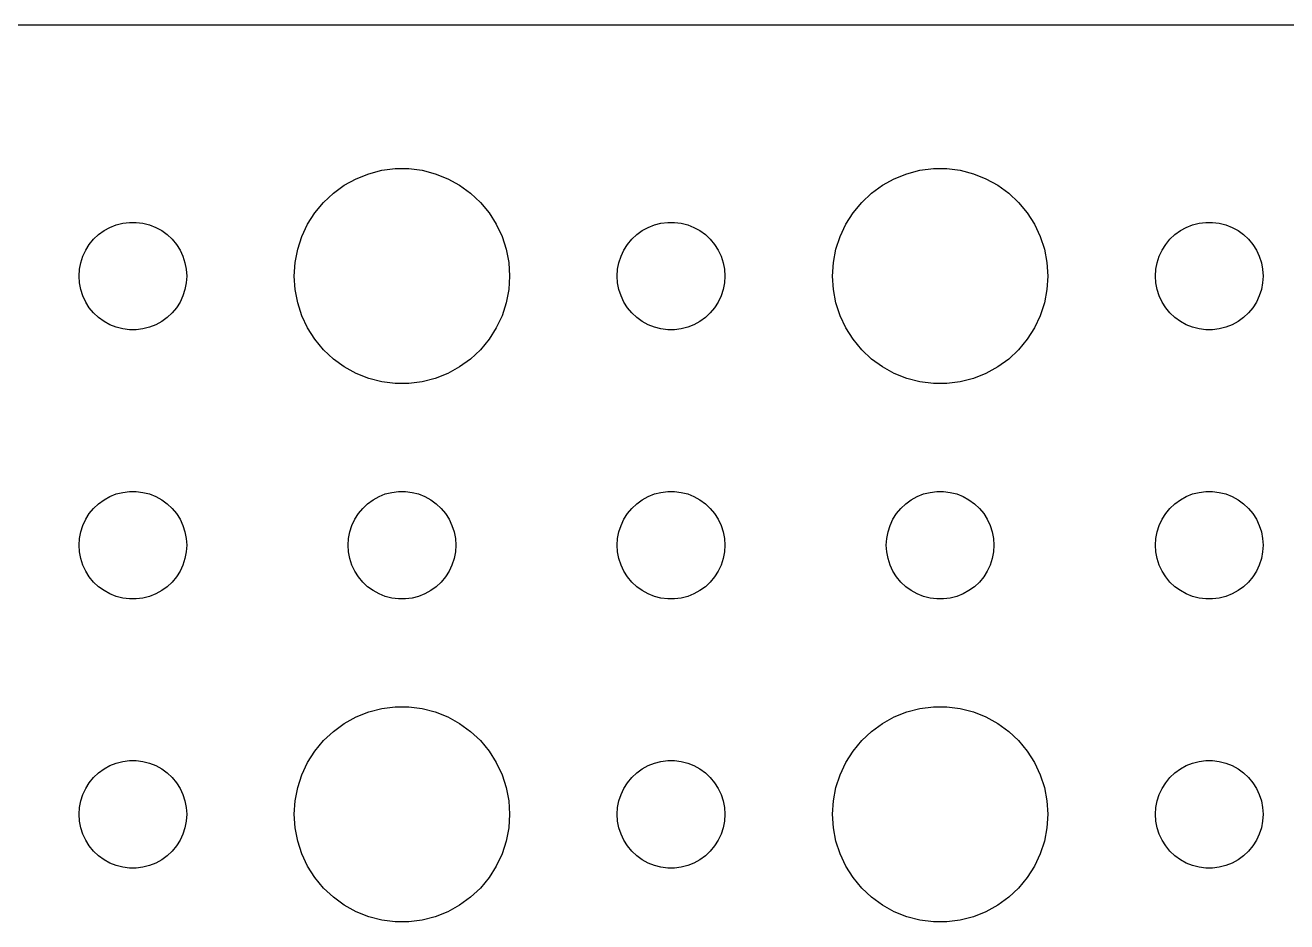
# Model space of a CAD drawing. Header units: metres. Extents: x -134 to 134, y 176 to 394.
# Drawn here: x -3 to 32.16, y 369.01 to 393.99 of the extents above; entities that cross this region are included whole.
import ezdxf

# ---------------------------------------------------------------- set-up
doc = ezdxf.new("R2010")
doc.units = ezdxf.units.M

msp = doc.modelspace()

# ---------------------------------------------------------------- linework, layer by layer
for p, q in [((129.814, 393.99), (-129.814, 393.99)), ((6.57294, 389.853), (6.93785, 389.947)), ((6.93785, 389.947), (7.31161, 389.994)), ((7.31161, 389.994), (7.68837, 389.994)), ((7.68837, 389.994), (8.06213, 389.947)), ((8.06213, 389.947), (8.42705, 389.853)), ((21.5729, 389.853), (21.9379, 389.947)), ((21.9379, 389.947), (22.3116, 389.994)), ((22.3116, 389.994), (22.6884, 389.994)), ((22.6884, 389.994), (23.0621, 389.947)), ((23.0621, 389.947), (23.427, 389.853)), ((5.89252, 389.533), (6.22266, 389.714)), ((6.22266, 389.714), (6.57294, 389.853)), ((8.42705, 389.853), (8.77733, 389.714)), ((8.77733, 389.714), (9.10747, 389.533)), ((20.8925, 389.533), (21.2227, 389.714)), ((21.2227, 389.714), (21.5729, 389.853)), ((23.427, 389.853), (23.7773, 389.714)), ((23.7773, 389.714), (24.1075, 389.533)), ((5.31308, 389.054), (5.58772, 389.312)), ((5.58772, 389.312), (5.89252, 389.533)), ((9.10747, 389.533), (9.41226, 389.312)), ((9.41226, 389.312), (9.6869, 389.054)), ((20.3131, 389.054), (20.5877, 389.312)), ((20.5877, 389.312), (20.8925, 389.533)), ((24.1075, 389.533), (24.4123, 389.312)), ((24.4123, 389.312), (24.6869, 389.054)), ((5.07294, 388.763), (5.31308, 389.054)), ((9.6869, 389.054), (9.92705, 388.763)), ((20.0729, 388.763), (20.3131, 389.054)), ((24.6869, 389.054), (24.927, 388.763)), ((4.87108, 388.445), (5.07294, 388.763)), ((9.92705, 388.763), (10.1289, 388.445)), ((19.8711, 388.445), (20.0729, 388.763)), ((24.927, 388.763), (25.1289, 388.445)), ((-0.95613, 388.156), (-0.80373, 388.266)), ((-0.80373, 388.266), (-0.63866, 388.357)), ((-0.63866, 388.357), (-0.46352, 388.427)), ((-0.46352, 388.427), (-0.28107, 388.473)), ((-0.28107, 388.473), (-0.09418, 388.497)), ((-0.09418, 388.497), (0.09418, 388.497)), ((0.09418, 388.497), (0.28107, 388.473)), ((0.28107, 388.473), (0.46352, 388.427)), ((0.46352, 388.427), (0.63866, 388.357)), ((0.63866, 388.357), (0.80373, 388.266)), ((0.80373, 388.266), (0.95613, 388.156)), ((4.71066, 388.104), (4.87108, 388.445)), ((10.1289, 388.445), (10.2893, 388.104)), ((14.0439, 388.156), (14.1963, 388.266)), ((14.1963, 388.266), (14.3613, 388.357)), ((14.3613, 388.357), (14.5365, 388.427)), ((14.5365, 388.427), (14.7189, 388.473)), ((14.7189, 388.473), (14.9058, 388.497)), ((14.9058, 388.497), (15.0942, 388.497)), ((15.0942, 388.497), (15.2811, 388.473)), ((15.2811, 388.473), (15.4635, 388.427)), ((15.4635, 388.427), (15.6387, 388.357)), ((15.6387, 388.357), (15.8037, 388.266)), ((15.8037, 388.266), (15.9561, 388.156)), ((19.7107, 388.104), (19.8711, 388.445)), ((25.1289, 388.445), (25.2893, 388.104)), ((29.0439, 388.156), (29.1963, 388.266)), ((29.1963, 388.266), (29.3613, 388.357)), ((29.3613, 388.357), (29.5365, 388.427)), ((29.5365, 388.427), (29.7189, 388.473)), ((29.7189, 388.473), (29.9058, 388.497)), ((29.9058, 388.497), (30.0942, 388.497)), ((30.0942, 388.497), (30.2811, 388.473)), ((30.2811, 388.473), (30.4635, 388.427)), ((30.4635, 388.427), (30.6387, 388.357)), ((30.6387, 388.357), (30.8037, 388.266)), ((30.8037, 388.266), (30.9561, 388.156)), ((-1.31445, 387.723), (-1.21352, 387.882)), ((-1.21352, 387.882), (-1.09344, 388.027)), ((-1.09344, 388.027), (-0.95613, 388.156)), ((0.95613, 388.156), (1.09344, 388.027)), ((1.09344, 388.027), (1.21352, 387.882)), ((1.21352, 387.882), (1.31445, 387.723)), ((4.59424, 387.746), (4.71066, 388.104)), ((10.2893, 388.104), (10.4057, 387.746)), ((13.6855, 387.723), (13.7865, 387.882)), ((13.7865, 387.882), (13.9065, 388.027)), ((13.9065, 388.027), (14.0439, 388.156)), ((15.9561, 388.156), (16.0934, 388.027)), ((16.0934, 388.027), (16.2135, 387.882)), ((16.2135, 387.882), (16.3145, 387.723)), ((19.5942, 387.746), (19.7107, 388.104)), ((25.2893, 388.104), (25.4057, 387.746)), ((28.6855, 387.723), (28.7865, 387.882)), ((28.7865, 387.882), (28.9065, 388.027)), ((28.9065, 388.027), (29.0439, 388.156)), ((30.9561, 388.156), (31.0934, 388.027)), ((31.0934, 388.027), (31.2135, 387.882)), ((31.2135, 387.882), (31.3145, 387.723)), ((-1.45287, 387.373), (-1.39465, 387.552)), ((-1.39465, 387.552), (-1.31445, 387.723)), ((1.31445, 387.723), (1.39465, 387.552)), ((1.39465, 387.552), (1.45287, 387.373)), ((4.52365, 387.376), (4.59424, 387.746)), ((10.4057, 387.746), (10.4763, 387.376)), ((13.5471, 387.373), (13.6053, 387.552)), ((13.6053, 387.552), (13.6855, 387.723)), ((16.3145, 387.723), (16.3947, 387.552)), ((16.3947, 387.552), (16.4529, 387.373)), ((19.5237, 387.376), (19.5942, 387.746)), ((25.4057, 387.746), (25.4763, 387.376)), ((28.5471, 387.373), (28.6053, 387.552)), ((28.6053, 387.552), (28.6855, 387.723)), ((31.3145, 387.723), (31.3947, 387.552)), ((31.3947, 387.552), (31.4529, 387.373)), ((-1.5, 387), (-1.48816, 387.188)), ((-1.48816, 387.188), (-1.45287, 387.373)), ((1.45287, 387.373), (1.48816, 387.188)), ((1.48816, 387.188), (1.5, 387)), ((4.5, 387), (4.52365, 387.376)), ((10.4763, 387.376), (10.5, 387)), ((13.5, 387), (13.5118, 387.188)), ((13.5118, 387.188), (13.5471, 387.373)), ((16.4529, 387.373), (16.4882, 387.188)), ((16.4882, 387.188), (16.5, 387)), ((19.5, 387), (19.5237, 387.376)), ((25.4763, 387.376), (25.5, 387)), ((28.5, 387), (28.5118, 387.188)), ((28.5118, 387.188), (28.5471, 387.373)), ((31.4529, 387.373), (31.4882, 387.188)), ((31.4882, 387.188), (31.5, 387)), ((-1.48816, 386.812), (-1.5, 387)), ((-1.45287, 386.627), (-1.48816, 386.812)), ((1.48816, 386.812), (1.45287, 386.627)), ((1.5, 387), (1.48816, 386.812)), ((4.52365, 386.624), (4.5, 387)), ((10.5, 387), (10.4763, 386.624)), ((13.5118, 386.812), (13.5, 387)), ((13.5471, 386.627), (13.5118, 386.812)), ((16.4882, 386.812), (16.4529, 386.627)), ((16.5, 387), (16.4882, 386.812)), ((19.5237, 386.624), (19.5, 387)), ((25.5, 387), (25.4763, 386.624)), ((28.5118, 386.812), (28.5, 387)), ((28.5471, 386.627), (28.5118, 386.812)), ((31.4882, 386.812), (31.4529, 386.627)), ((31.5, 387), (31.4882, 386.812)), ((-1.39465, 386.448), (-1.45287, 386.627)), ((-1.31445, 386.277), (-1.39465, 386.448)), ((1.39465, 386.448), (1.31445, 386.277)), ((1.45287, 386.627), (1.39465, 386.448)), ((4.59424, 386.254), (4.52365, 386.624)), ((10.4763, 386.624), (10.4057, 386.254)), ((13.6053, 386.448), (13.5471, 386.627)), ((13.6855, 386.277), (13.6053, 386.448)), ((16.3947, 386.448), (16.3145, 386.277)), ((16.4529, 386.627), (16.3947, 386.448)), ((19.5942, 386.254), (19.5237, 386.624)), ((25.4763, 386.624), (25.4057, 386.254)), ((28.6053, 386.448), (28.5471, 386.627)), ((28.6855, 386.277), (28.6053, 386.448)), ((31.3947, 386.448), (31.3145, 386.277)), ((31.4529, 386.627), (31.3947, 386.448)), ((-1.21352, 386.118), (-1.31445, 386.277)), ((-1.09344, 385.973), (-1.21352, 386.118)), ((1.21352, 386.118), (1.09344, 385.973)), ((1.31445, 386.277), (1.21352, 386.118)), ((4.71066, 385.896), (4.59424, 386.254)), ((10.4057, 386.254), (10.2893, 385.896)), ((13.7865, 386.118), (13.6855, 386.277)), ((13.9065, 385.973), (13.7865, 386.118)), ((16.2135, 386.118), (16.0934, 385.973)), ((16.3145, 386.277), (16.2135, 386.118)), ((19.7107, 385.896), (19.5942, 386.254)), ((25.4057, 386.254), (25.2893, 385.896)), ((28.7865, 386.118), (28.6855, 386.277)), ((28.9065, 385.973), (28.7865, 386.118)), ((31.2135, 386.118), (31.0934, 385.973)), ((31.3145, 386.277), (31.2135, 386.118)), ((-0.95613, 385.844), (-1.09344, 385.973)), ((-0.80373, 385.734), (-0.95613, 385.844)), ((-0.63866, 385.643), (-0.80373, 385.734)), ((0.80373, 385.734), (0.63866, 385.643)), ((0.95613, 385.844), (0.80373, 385.734)), ((1.09344, 385.973), (0.95613, 385.844)), ((4.87108, 385.555), (4.71066, 385.896)), ((10.2893, 385.896), (10.1289, 385.555)), ((14.0439, 385.844), (13.9065, 385.973)), ((14.1963, 385.734), (14.0439, 385.844)), ((14.3613, 385.643), (14.1963, 385.734)), ((15.8037, 385.734), (15.6387, 385.643)), ((15.9561, 385.844), (15.8037, 385.734)), ((16.0934, 385.973), (15.9561, 385.844)), ((19.8711, 385.555), (19.7107, 385.896)), ((25.2893, 385.896), (25.1289, 385.555)), ((29.0439, 385.844), (28.9065, 385.973)), ((29.1963, 385.734), (29.0439, 385.844)), ((29.3613, 385.643), (29.1963, 385.734)), ((30.8037, 385.734), (30.6387, 385.643)), ((30.9561, 385.844), (30.8037, 385.734)), ((31.0934, 385.973), (30.9561, 385.844)), ((-0.46352, 385.573), (-0.63866, 385.643)), ((-0.28107, 385.527), (-0.46352, 385.573)), ((-0.09418, 385.503), (-0.28107, 385.527)), ((0.09418, 385.503), (-0.09418, 385.503)), ((0.28107, 385.527), (0.09418, 385.503)), ((0.46352, 385.573), (0.28107, 385.527)), ((0.63866, 385.643), (0.46352, 385.573)), ((5.07294, 385.237), (4.87108, 385.555)), ((10.1289, 385.555), (9.92705, 385.237)), ((14.5365, 385.573), (14.3613, 385.643)), ((14.7189, 385.527), (14.5365, 385.573)), ((14.9058, 385.503), (14.7189, 385.527)), ((15.0942, 385.503), (14.9058, 385.503)), ((15.2811, 385.527), (15.0942, 385.503)), ((15.4635, 385.573), (15.2811, 385.527)), ((15.6387, 385.643), (15.4635, 385.573)), ((20.0729, 385.237), (19.8711, 385.555)), ((25.1289, 385.555), (24.927, 385.237)), ((29.5365, 385.573), (29.3613, 385.643)), ((29.7189, 385.527), (29.5365, 385.573)), ((29.9058, 385.503), (29.7189, 385.527)), ((30.0942, 385.503), (29.9058, 385.503)), ((30.2811, 385.527), (30.0942, 385.503)), ((30.4635, 385.573), (30.2811, 385.527)), ((30.6387, 385.643), (30.4635, 385.573)), ((5.31308, 384.946), (5.07294, 385.237)), ((9.92705, 385.237), (9.6869, 384.946)), ((20.3131, 384.946), (20.0729, 385.237)), ((24.927, 385.237), (24.6869, 384.946)), ((5.58772, 384.688), (5.31308, 384.946)), ((5.89252, 384.467), (5.58772, 384.688)), ((9.41226, 384.688), (9.10747, 384.467)), ((9.6869, 384.946), (9.41226, 384.688)), ((20.5877, 384.688), (20.3131, 384.946)), ((20.8925, 384.467), (20.5877, 384.688)), ((24.4123, 384.688), (24.1075, 384.467)), ((24.6869, 384.946), (24.4123, 384.688)), ((6.22266, 384.286), (5.89252, 384.467)), ((9.10747, 384.467), (8.77733, 384.286)), ((21.2227, 384.286), (20.8925, 384.467)), ((24.1075, 384.467), (23.7773, 384.286)), ((6.57294, 384.147), (6.22266, 384.286)), ((6.93785, 384.053), (6.57294, 384.147)), ((7.31161, 384.006), (6.93785, 384.053)), ((7.68837, 384.006), (7.31161, 384.006)), ((8.06213, 384.053), (7.68837, 384.006)), ((8.42705, 384.147), (8.06213, 384.053)), ((8.77733, 384.286), (8.42705, 384.147)), ((21.5729, 384.147), (21.2227, 384.286)), ((21.9379, 384.053), (21.5729, 384.147)), ((22.3116, 384.006), (21.9379, 384.053)), ((22.6884, 384.006), (22.3116, 384.006)), ((23.0621, 384.053), (22.6884, 384.006)), ((23.427, 384.147), (23.0621, 384.053)), ((23.7773, 384.286), (23.427, 384.147)), ((-0.80373, 380.766), (-0.63866, 380.857)), ((-0.63866, 380.857), (-0.46352, 380.927)), ((-0.46352, 380.927), (-0.28107, 380.973)), ((-0.28107, 380.973), (-0.09418, 380.997)), ((-0.09418, 380.997), (0.09418, 380.997)), ((0.09418, 380.997), (0.28107, 380.973)), ((0.28107, 380.973), (0.46352, 380.927)), ((0.46352, 380.927), (0.63866, 380.857)), ((0.63866, 380.857), (0.80373, 380.766)), ((6.69626, 380.766), (6.86133, 380.857)), ((6.86133, 380.857), (7.03647, 380.927)), ((7.03647, 380.927), (7.21892, 380.973)), ((7.21892, 380.973), (7.40581, 380.997)), ((7.40581, 380.997), (7.59418, 380.997)), ((7.59418, 380.997), (7.78107, 380.973)), ((7.78107, 380.973), (7.96352, 380.927)), ((7.96352, 380.927), (8.13866, 380.857)), ((8.13866, 380.857), (8.30373, 380.766)), ((14.1963, 380.766), (14.3613, 380.857)), ((14.3613, 380.857), (14.5365, 380.927)), ((14.5365, 380.927), (14.7189, 380.973)), ((14.7189, 380.973), (14.9058, 380.997)), ((14.9058, 380.997), (15.0942, 380.997)), ((15.0942, 380.997), (15.2811, 380.973)), ((15.2811, 380.973), (15.4635, 380.927)), ((15.4635, 380.927), (15.6387, 380.857)), ((15.6387, 380.857), (15.8037, 380.766)), ((21.6963, 380.766), (21.8613, 380.857)), ((21.8613, 380.857), (22.0365, 380.927)), ((22.0365, 380.927), (22.2189, 380.973)), ((22.2189, 380.973), (22.4058, 380.997)), ((22.4058, 380.997), (22.5942, 380.997)), ((22.5942, 380.997), (22.7811, 380.973)), ((22.7811, 380.973), (22.9635, 380.927)), ((22.9635, 380.927), (23.1387, 380.857)), ((23.1387, 380.857), (23.3037, 380.766)), ((29.1963, 380.766), (29.3613, 380.857)), ((29.3613, 380.857), (29.5365, 380.927)), ((29.5365, 380.927), (29.7189, 380.973)), ((29.7189, 380.973), (29.9058, 380.997)), ((29.9058, 380.997), (30.0942, 380.997)), ((30.0942, 380.997), (30.2811, 380.973)), ((30.2811, 380.973), (30.4635, 380.927)), ((30.4635, 380.927), (30.6387, 380.857)), ((30.6387, 380.857), (30.8037, 380.766)), ((-1.21352, 380.382), (-1.09344, 380.527)), ((-1.09344, 380.527), (-0.95613, 380.656)), ((-0.95613, 380.656), (-0.80373, 380.766)), ((0.80373, 380.766), (0.95613, 380.656)), ((0.95613, 380.656), (1.09344, 380.527)), ((1.09344, 380.527), (1.21352, 380.382)), ((6.28647, 380.382), (6.40654, 380.527)), ((6.40654, 380.527), (6.54385, 380.656)), ((6.54385, 380.656), (6.69626, 380.766)), ((8.30373, 380.766), (8.45613, 380.656)), ((8.45613, 380.656), (8.59344, 380.527)), ((8.59344, 380.527), (8.71352, 380.382)), ((13.7865, 380.382), (13.9065, 380.527)), ((13.9065, 380.527), (14.0439, 380.656)), ((14.0439, 380.656), (14.1963, 380.766)), ((15.8037, 380.766), (15.9561, 380.656)), ((15.9561, 380.656), (16.0934, 380.527)), ((16.0934, 380.527), (16.2135, 380.382)), ((21.2865, 380.382), (21.4065, 380.527)), ((21.4065, 380.527), (21.5439, 380.656)), ((21.5439, 380.656), (21.6963, 380.766)), ((23.3037, 380.766), (23.4561, 380.656)), ((23.4561, 380.656), (23.5934, 380.527)), ((23.5934, 380.527), (23.7135, 380.382)), ((28.7865, 380.382), (28.9065, 380.527)), ((28.9065, 380.527), (29.0439, 380.656)), ((29.0439, 380.656), (29.1963, 380.766)), ((30.8037, 380.766), (30.9561, 380.656)), ((30.9561, 380.656), (31.0934, 380.527)), ((31.0934, 380.527), (31.2135, 380.382)), ((-1.39465, 380.052), (-1.31445, 380.223)), ((-1.31445, 380.223), (-1.21352, 380.382)), ((1.21352, 380.382), (1.31445, 380.223)), ((1.31445, 380.223), (1.39465, 380.052)), ((6.10533, 380.052), (6.18553, 380.223)), ((6.18553, 380.223), (6.28647, 380.382)), ((8.71352, 380.382), (8.81445, 380.223)), ((8.81445, 380.223), (8.89465, 380.052)), ((13.6053, 380.052), (13.6855, 380.223)), ((13.6855, 380.223), (13.7865, 380.382)), ((16.2135, 380.382), (16.3145, 380.223)), ((16.3145, 380.223), (16.3947, 380.052)), ((21.1053, 380.052), (21.1855, 380.223)), ((21.1855, 380.223), (21.2865, 380.382)), ((23.7135, 380.382), (23.8145, 380.223)), ((23.8145, 380.223), (23.8947, 380.052)), ((28.6053, 380.052), (28.6855, 380.223)), ((28.6855, 380.223), (28.7865, 380.382)), ((31.2135, 380.382), (31.3145, 380.223)), ((31.3145, 380.223), (31.3947, 380.052)), ((-1.48816, 379.688), (-1.45287, 379.873)), ((-1.45287, 379.873), (-1.39465, 380.052)), ((1.39465, 380.052), (1.45287, 379.873)), ((1.45287, 379.873), (1.48816, 379.688)), ((6.01183, 379.688), (6.04712, 379.873)), ((6.04712, 379.873), (6.10533, 380.052)), ((8.89465, 380.052), (8.95287, 379.873)), ((8.95287, 379.873), (8.98816, 379.688)), ((13.5118, 379.688), (13.5471, 379.873)), ((13.5471, 379.873), (13.6053, 380.052)), ((16.3947, 380.052), (16.4529, 379.873)), ((16.4529, 379.873), (16.4882, 379.688)), ((21.0118, 379.688), (21.0471, 379.873)), ((21.0471, 379.873), (21.1053, 380.052)), ((23.8947, 380.052), (23.9529, 379.873)), ((23.9529, 379.873), (23.9882, 379.688)), ((28.5118, 379.688), (28.5471, 379.873)), ((28.5471, 379.873), (28.6053, 380.052)), ((31.3947, 380.052), (31.4529, 379.873)), ((31.4529, 379.873), (31.4882, 379.688)), ((-1.5, 379.5), (-1.48816, 379.688)), ((-1.48816, 379.312), (-1.5, 379.5)), ((1.48816, 379.688), (1.5, 379.5)), ((1.5, 379.5), (1.48816, 379.312)), ((6, 379.5), (6.01183, 379.688)), ((6.01183, 379.312), (6, 379.5)), ((8.98816, 379.688), (9, 379.5)), ((9, 379.5), (8.98816, 379.312)), ((13.5, 379.5), (13.5118, 379.688)), ((13.5118, 379.312), (13.5, 379.5)), ((16.4882, 379.688), (16.5, 379.5)), ((16.5, 379.5), (16.4882, 379.312)), ((21, 379.5), (21.0118, 379.688)), ((21.0118, 379.312), (21, 379.5)), ((23.9882, 379.688), (24, 379.5)), ((24, 379.5), (23.9882, 379.312)), ((28.5, 379.5), (28.5118, 379.688)), ((28.5118, 379.312), (28.5, 379.5)), ((31.4882, 379.688), (31.5, 379.5)), ((31.5, 379.5), (31.4882, 379.312)), ((-1.45287, 379.127), (-1.48816, 379.312)), ((-1.39465, 378.948), (-1.45287, 379.127)), ((1.45287, 379.127), (1.39465, 378.948)), ((1.48816, 379.312), (1.45287, 379.127)), ((6.04712, 379.127), (6.01183, 379.312)), ((6.10533, 378.948), (6.04712, 379.127)), ((8.95287, 379.127), (8.89465, 378.948)), ((8.98816, 379.312), (8.95287, 379.127)), ((13.5471, 379.127), (13.5118, 379.312)), ((13.6053, 378.948), (13.5471, 379.127)), ((16.4529, 379.127), (16.3947, 378.948)), ((16.4882, 379.312), (16.4529, 379.127)), ((21.0471, 379.127), (21.0118, 379.312)), ((21.1053, 378.948), (21.0471, 379.127)), ((23.9529, 379.127), (23.8947, 378.948)), ((23.9882, 379.312), (23.9529, 379.127)), ((28.5471, 379.127), (28.5118, 379.312)), ((28.6053, 378.948), (28.5471, 379.127)), ((31.4529, 379.127), (31.3947, 378.948)), ((31.4882, 379.312), (31.4529, 379.127)), ((-1.31445, 378.777), (-1.39465, 378.948)), ((-1.21352, 378.618), (-1.31445, 378.777)), ((1.31445, 378.777), (1.21352, 378.618)), ((1.39465, 378.948), (1.31445, 378.777)), ((6.18553, 378.777), (6.10533, 378.948)), ((6.28647, 378.618), (6.18553, 378.777)), ((8.81445, 378.777), (8.71352, 378.618)), ((8.89465, 378.948), (8.81445, 378.777)), ((13.6855, 378.777), (13.6053, 378.948)), ((13.7865, 378.618), (13.6855, 378.777)), ((16.3145, 378.777), (16.2135, 378.618)), ((16.3947, 378.948), (16.3145, 378.777)), ((21.1855, 378.777), (21.1053, 378.948)), ((21.2865, 378.618), (21.1855, 378.777)), ((23.8145, 378.777), (23.7135, 378.618)), ((23.8947, 378.948), (23.8145, 378.777)), ((28.6855, 378.777), (28.6053, 378.948)), ((28.7865, 378.618), (28.6855, 378.777)), ((31.3145, 378.777), (31.2135, 378.618)), ((31.3947, 378.948), (31.3145, 378.777)), ((-1.09344, 378.473), (-1.21352, 378.618)), ((-0.95613, 378.344), (-1.09344, 378.473)), ((-0.80373, 378.234), (-0.95613, 378.344)), ((0.95613, 378.344), (0.80373, 378.234)), ((1.09344, 378.473), (0.95613, 378.344)), ((1.21352, 378.618), (1.09344, 378.473)), ((6.40654, 378.473), (6.28647, 378.618)), ((6.54385, 378.344), (6.40654, 378.473)), ((6.69626, 378.234), (6.54385, 378.344)), ((8.45613, 378.344), (8.30373, 378.234)), ((8.59344, 378.473), (8.45613, 378.344)), ((8.71352, 378.618), (8.59344, 378.473)), ((13.9065, 378.473), (13.7865, 378.618)), ((14.0439, 378.344), (13.9065, 378.473)), ((14.1963, 378.234), (14.0439, 378.344)), ((15.9561, 378.344), (15.8037, 378.234)), ((16.0934, 378.473), (15.9561, 378.344)), ((16.2135, 378.618), (16.0934, 378.473)), ((21.4065, 378.473), (21.2865, 378.618)), ((21.5439, 378.344), (21.4065, 378.473)), ((21.6963, 378.234), (21.5439, 378.344)), ((23.4561, 378.344), (23.3037, 378.234)), ((23.5934, 378.473), (23.4561, 378.344)), ((23.7135, 378.618), (23.5934, 378.473)), ((28.9065, 378.473), (28.7865, 378.618)), ((29.0439, 378.344), (28.9065, 378.473)), ((29.1963, 378.234), (29.0439, 378.344)), ((30.9561, 378.344), (30.8037, 378.234)), ((31.0934, 378.473), (30.9561, 378.344)), ((31.2135, 378.618), (31.0934, 378.473)), ((-0.63866, 378.143), (-0.80373, 378.234)), ((-0.46352, 378.073), (-0.63866, 378.143)), ((-0.28107, 378.027), (-0.46352, 378.073)), ((-0.09418, 378.003), (-0.28107, 378.027)), ((0.09418, 378.003), (-0.09418, 378.003)), ((0.28107, 378.027), (0.09418, 378.003)), ((0.46352, 378.073), (0.28107, 378.027)), ((0.63866, 378.143), (0.46352, 378.073)), ((0.80373, 378.234), (0.63866, 378.143)), ((6.86133, 378.143), (6.69626, 378.234)), ((7.03647, 378.073), (6.86133, 378.143)), ((7.21892, 378.027), (7.03647, 378.073)), ((7.40581, 378.003), (7.21892, 378.027)), ((7.59418, 378.003), (7.40581, 378.003)), ((7.78107, 378.027), (7.59418, 378.003)), ((7.96352, 378.073), (7.78107, 378.027)), ((8.13866, 378.143), (7.96352, 378.073)), ((8.30373, 378.234), (8.13866, 378.143)), ((14.3613, 378.143), (14.1963, 378.234)), ((14.5365, 378.073), (14.3613, 378.143)), ((14.7189, 378.027), (14.5365, 378.073)), ((14.9058, 378.003), (14.7189, 378.027)), ((15.0942, 378.003), (14.9058, 378.003)), ((15.2811, 378.027), (15.0942, 378.003)), ((15.4635, 378.073), (15.2811, 378.027)), ((15.6387, 378.143), (15.4635, 378.073)), ((15.8037, 378.234), (15.6387, 378.143)), ((21.8613, 378.143), (21.6963, 378.234)), ((22.0365, 378.073), (21.8613, 378.143)), ((22.2189, 378.027), (22.0365, 378.073)), ((22.4058, 378.003), (22.2189, 378.027)), ((22.5942, 378.003), (22.4058, 378.003)), ((22.7811, 378.027), (22.5942, 378.003)), ((22.9635, 378.073), (22.7811, 378.027)), ((23.1387, 378.143), (22.9635, 378.073)), ((23.3037, 378.234), (23.1387, 378.143)), ((29.3613, 378.143), (29.1963, 378.234)), ((29.5365, 378.073), (29.3613, 378.143)), ((29.7189, 378.027), (29.5365, 378.073)), ((29.9058, 378.003), (29.7189, 378.027)), ((30.0942, 378.003), (29.9058, 378.003)), ((30.2811, 378.027), (30.0942, 378.003)), ((30.4635, 378.073), (30.2811, 378.027)), ((30.6387, 378.143), (30.4635, 378.073)), ((30.8037, 378.234), (30.6387, 378.143)), ((6.22266, 374.714), (6.57294, 374.853)), ((6.57294, 374.853), (6.93785, 374.947)), ((6.93785, 374.947), (7.31161, 374.994)), ((7.31161, 374.994), (7.68837, 374.994)), ((7.68837, 374.994), (8.06213, 374.947)), ((8.06213, 374.947), (8.42705, 374.853)), ((8.42705, 374.853), (8.77733, 374.714)), ((21.2227, 374.714), (21.5729, 374.853)), ((21.5729, 374.853), (21.9379, 374.947)), ((21.9379, 374.947), (22.3116, 374.994)), ((22.3116, 374.994), (22.6884, 374.994)), ((22.6884, 374.994), (23.0621, 374.947)), ((23.0621, 374.947), (23.427, 374.853)), ((23.427, 374.853), (23.7773, 374.714)), ((5.58772, 374.312), (5.89252, 374.533)), ((5.89252, 374.533), (6.22266, 374.714)), ((8.77733, 374.714), (9.10747, 374.533)), ((9.10747, 374.533), (9.41226, 374.312)), ((20.5877, 374.312), (20.8925, 374.533)), ((20.8925, 374.533), (21.2227, 374.714)), ((23.7773, 374.714), (24.1075, 374.533)), ((24.1075, 374.533), (24.4123, 374.312)), ((5.31308, 374.054), (5.58772, 374.312)), ((9.41226, 374.312), (9.6869, 374.054)), ((20.3131, 374.054), (20.5877, 374.312)), ((24.4123, 374.312), (24.6869, 374.054)), ((5.07294, 373.763), (5.31308, 374.054)), ((9.6869, 374.054), (9.92705, 373.763)), ((20.0729, 373.763), (20.3131, 374.054)), ((24.6869, 374.054), (24.927, 373.763)), ((-0.63866, 373.357), (-0.46352, 373.427)), ((-0.46352, 373.427), (-0.28107, 373.473)), ((-0.28107, 373.473), (-0.09418, 373.497)), ((-0.09418, 373.497), (0.09418, 373.497)), ((0.09418, 373.497), (0.28107, 373.473)), ((0.28107, 373.473), (0.46352, 373.427)), ((0.46352, 373.427), (0.63866, 373.357)), ((4.71066, 373.104), (4.87108, 373.445)), ((4.87108, 373.445), (5.07294, 373.763)), ((9.92705, 373.763), (10.1289, 373.445)), ((10.1289, 373.445), (10.2893, 373.104)), ((14.3613, 373.357), (14.5365, 373.427)), ((14.5365, 373.427), (14.7189, 373.473)), ((14.7189, 373.473), (14.9058, 373.497)), ((14.9058, 373.497), (15.0942, 373.497)), ((15.0942, 373.497), (15.2811, 373.473)), ((15.2811, 373.473), (15.4635, 373.427)), ((15.4635, 373.427), (15.6387, 373.357)), ((19.7107, 373.104), (19.8711, 373.445)), ((19.8711, 373.445), (20.0729, 373.763)), ((24.927, 373.763), (25.1289, 373.445)), ((25.1289, 373.445), (25.2893, 373.104)), ((29.3613, 373.357), (29.5365, 373.427)), ((29.5365, 373.427), (29.7189, 373.473)), ((29.7189, 373.473), (29.9058, 373.497)), ((29.9058, 373.497), (30.0942, 373.497)), ((30.0942, 373.497), (30.2811, 373.473)), ((30.2811, 373.473), (30.4635, 373.427)), ((30.4635, 373.427), (30.6387, 373.357)), ((-1.09344, 373.027), (-0.95613, 373.156)), ((-0.95613, 373.156), (-0.80373, 373.266)), ((-0.80373, 373.266), (-0.63866, 373.357)), ((0.63866, 373.357), (0.80373, 373.266)), ((0.80373, 373.266), (0.95613, 373.156)), ((0.95613, 373.156), (1.09344, 373.027)), ((4.59424, 372.746), (4.71066, 373.104)), ((10.2893, 373.104), (10.4057, 372.746)), ((13.9065, 373.027), (14.0439, 373.156)), ((14.0439, 373.156), (14.1963, 373.266)), ((14.1963, 373.266), (14.3613, 373.357)), ((15.6387, 373.357), (15.8037, 373.266)), ((15.8037, 373.266), (15.9561, 373.156)), ((15.9561, 373.156), (16.0934, 373.027)), ((19.5942, 372.746), (19.7107, 373.104)), ((25.2893, 373.104), (25.4057, 372.746)), ((28.9065, 373.027), (29.0439, 373.156)), ((29.0439, 373.156), (29.1963, 373.266)), ((29.1963, 373.266), (29.3613, 373.357)), ((30.6387, 373.357), (30.8037, 373.266)), ((30.8037, 373.266), (30.9561, 373.156)), ((30.9561, 373.156), (31.0934, 373.027)), ((-1.39465, 372.552), (-1.31445, 372.723)), ((-1.31445, 372.723), (-1.21352, 372.882)), ((-1.21352, 372.882), (-1.09344, 373.027)), ((1.09344, 373.027), (1.21352, 372.882)), ((1.21352, 372.882), (1.31445, 372.723)), ((1.31445, 372.723), (1.39465, 372.552)), ((4.52365, 372.376), (4.59424, 372.746)), ((10.4057, 372.746), (10.4763, 372.376)), ((13.6053, 372.552), (13.6855, 372.723)), ((13.6855, 372.723), (13.7865, 372.882)), ((13.7865, 372.882), (13.9065, 373.027)), ((16.0934, 373.027), (16.2135, 372.882)), ((16.2135, 372.882), (16.3145, 372.723)), ((16.3145, 372.723), (16.3947, 372.552)), ((19.5237, 372.376), (19.5942, 372.746)), ((25.4057, 372.746), (25.4763, 372.376)), ((28.6053, 372.552), (28.6855, 372.723)), ((28.6855, 372.723), (28.7865, 372.882)), ((28.7865, 372.882), (28.9065, 373.027)), ((31.0934, 373.027), (31.2135, 372.882)), ((31.2135, 372.882), (31.3145, 372.723)), ((31.3145, 372.723), (31.3947, 372.552)), ((-1.48816, 372.188), (-1.45287, 372.373)), ((-1.45287, 372.373), (-1.39465, 372.552)), ((1.39465, 372.552), (1.45287, 372.373)), ((1.45287, 372.373), (1.48816, 372.188)), ((4.5, 372), (4.52365, 372.376)), ((10.4763, 372.376), (10.5, 372)), ((13.5118, 372.188), (13.5471, 372.373)), ((13.5471, 372.373), (13.6053, 372.552)), ((16.3947, 372.552), (16.4529, 372.373)), ((16.4529, 372.373), (16.4882, 372.188)), ((19.5, 372), (19.5237, 372.376)), ((25.4763, 372.376), (25.5, 372)), ((28.5118, 372.188), (28.5471, 372.373)), ((28.5471, 372.373), (28.6053, 372.552)), ((31.3947, 372.552), (31.4529, 372.373)), ((31.4529, 372.373), (31.4882, 372.188)), ((-1.5, 372), (-1.48816, 372.188)), ((1.48816, 372.188), (1.5, 372)), ((13.5, 372), (13.5118, 372.188)), ((16.4882, 372.188), (16.5, 372)), ((28.5, 372), (28.5118, 372.188)), ((31.4882, 372.188), (31.5, 372)), ((-1.48816, 371.812), (-1.5, 372)), ((-1.45287, 371.627), (-1.48816, 371.812)), ((1.48816, 371.812), (1.45287, 371.627)), ((1.5, 372), (1.48816, 371.812)), ((4.52365, 371.624), (4.5, 372)), ((10.5, 372), (10.4763, 371.624)), ((13.5118, 371.812), (13.5, 372)), ((13.5471, 371.627), (13.5118, 371.812)), ((16.4882, 371.812), (16.4529, 371.627)), ((16.5, 372), (16.4882, 371.812)), ((19.5237, 371.624), (19.5, 372)), ((25.5, 372), (25.4763, 371.624)), ((28.5118, 371.812), (28.5, 372)), ((28.5471, 371.627), (28.5118, 371.812)), ((31.4882, 371.812), (31.4529, 371.627)), ((31.5, 372), (31.4882, 371.812)), ((-1.39465, 371.448), (-1.45287, 371.627)), ((-1.31445, 371.277), (-1.39465, 371.448)), ((1.39465, 371.448), (1.31445, 371.277)), ((1.45287, 371.627), (1.39465, 371.448)), ((4.59424, 371.254), (4.52365, 371.624)), ((10.4763, 371.624), (10.4057, 371.254)), ((13.6053, 371.448), (13.5471, 371.627)), ((13.6855, 371.277), (13.6053, 371.448)), ((16.3947, 371.448), (16.3145, 371.277)), ((16.4529, 371.627), (16.3947, 371.448)), ((19.5942, 371.254), (19.5237, 371.624)), ((25.4763, 371.624), (25.4057, 371.254)), ((28.6053, 371.448), (28.5471, 371.627)), ((28.6855, 371.277), (28.6053, 371.448)), ((31.3947, 371.448), (31.3145, 371.277)), ((31.4529, 371.627), (31.3947, 371.448)), ((-1.21352, 371.118), (-1.31445, 371.277)), ((-1.09344, 370.973), (-1.21352, 371.118)), ((-0.95613, 370.844), (-1.09344, 370.973)), ((1.09344, 370.973), (0.95613, 370.844)), ((1.21352, 371.118), (1.09344, 370.973)), ((1.31445, 371.277), (1.21352, 371.118)), ((4.71066, 370.896), (4.59424, 371.254)), ((10.4057, 371.254), (10.2893, 370.896)), ((13.7865, 371.118), (13.6855, 371.277)), ((13.9065, 370.973), (13.7865, 371.118)), ((14.0439, 370.844), (13.9065, 370.973)), ((16.0934, 370.973), (15.9561, 370.844)), ((16.2135, 371.118), (16.0934, 370.973)), ((16.3145, 371.277), (16.2135, 371.118)), ((19.7107, 370.896), (19.5942, 371.254)), ((25.4057, 371.254), (25.2893, 370.896)), ((28.7865, 371.118), (28.6855, 371.277)), ((28.9065, 370.973), (28.7865, 371.118)), ((29.0439, 370.844), (28.9065, 370.973)), ((31.0934, 370.973), (30.9561, 370.844)), ((31.2135, 371.118), (31.0934, 370.973)), ((31.3145, 371.277), (31.2135, 371.118)), ((-0.80373, 370.734), (-0.95613, 370.844)), ((-0.63866, 370.643), (-0.80373, 370.734)), ((-0.46352, 370.573), (-0.63866, 370.643)), ((0.63866, 370.643), (0.46352, 370.573)), ((0.80373, 370.734), (0.63866, 370.643)), ((0.95613, 370.844), (0.80373, 370.734)), ((4.87108, 370.555), (4.71066, 370.896)), ((10.2893, 370.896), (10.1289, 370.555)), ((14.1963, 370.734), (14.0439, 370.844)), ((14.3613, 370.643), (14.1963, 370.734)), ((14.5365, 370.573), (14.3613, 370.643)), ((15.6387, 370.643), (15.4635, 370.573)), ((15.8037, 370.734), (15.6387, 370.643)), ((15.9561, 370.844), (15.8037, 370.734)), ((19.8711, 370.555), (19.7107, 370.896)), ((25.2893, 370.896), (25.1289, 370.555)), ((29.1963, 370.734), (29.0439, 370.844)), ((29.3613, 370.643), (29.1963, 370.734)), ((29.5365, 370.573), (29.3613, 370.643)), ((30.6387, 370.643), (30.4635, 370.573)), ((30.8037, 370.734), (30.6387, 370.643)), ((30.9561, 370.844), (30.8037, 370.734)), ((-0.28107, 370.527), (-0.46352, 370.573)), ((-0.09418, 370.503), (-0.28107, 370.527)), ((0.09418, 370.503), (-0.09418, 370.503)), ((0.28107, 370.527), (0.09418, 370.503)), ((0.46352, 370.573), (0.28107, 370.527)), ((5.07294, 370.237), (4.87108, 370.555)), ((10.1289, 370.555), (9.92705, 370.237)), ((14.7189, 370.527), (14.5365, 370.573)), ((14.9058, 370.503), (14.7189, 370.527)), ((15.0942, 370.503), (14.9058, 370.503)), ((15.2811, 370.527), (15.0942, 370.503)), ((15.4635, 370.573), (15.2811, 370.527)), ((20.0729, 370.237), (19.8711, 370.555)), ((25.1289, 370.555), (24.927, 370.237)), ((29.7189, 370.527), (29.5365, 370.573)), ((29.9058, 370.503), (29.7189, 370.527)), ((30.0942, 370.503), (29.9058, 370.503)), ((30.2811, 370.527), (30.0942, 370.503)), ((30.4635, 370.573), (30.2811, 370.527)), ((5.31308, 369.946), (5.07294, 370.237)), ((5.58772, 369.688), (5.31308, 369.946)), ((9.6869, 369.946), (9.41226, 369.688)), ((9.92705, 370.237), (9.6869, 369.946)), ((20.3131, 369.946), (20.0729, 370.237)), ((20.5877, 369.688), (20.3131, 369.946)), ((24.6869, 369.946), (24.4123, 369.688)), ((24.927, 370.237), (24.6869, 369.946)), ((5.89252, 369.467), (5.58772, 369.688)), ((9.41226, 369.688), (9.10747, 369.467)), ((20.8925, 369.467), (20.5877, 369.688)), ((24.4123, 369.688), (24.1075, 369.467)), ((6.22266, 369.286), (5.89252, 369.467)), ((6.57294, 369.147), (6.22266, 369.286)), ((8.77733, 369.286), (8.42705, 369.147)), ((9.10747, 369.467), (8.77733, 369.286)), ((21.2227, 369.286), (20.8925, 369.467)), ((21.5729, 369.147), (21.2227, 369.286)), ((23.7773, 369.286), (23.427, 369.147)), ((24.1075, 369.467), (23.7773, 369.286)), ((6.93785, 369.053), (6.57294, 369.147)), ((7.31161, 369.006), (6.93785, 369.053)), ((7.68837, 369.006), (7.31161, 369.006)), ((8.06213, 369.053), (7.68837, 369.006)), ((8.42705, 369.147), (8.06213, 369.053)), ((21.9379, 369.053), (21.5729, 369.147)), ((22.3116, 369.006), (21.9379, 369.053)), ((22.6884, 369.006), (22.3116, 369.006)), ((23.0621, 369.053), (22.6884, 369.006)), ((23.427, 369.147), (23.0621, 369.053))]:
    msp.add_line(p, q)

doc.saveas('drawing.dxf')
